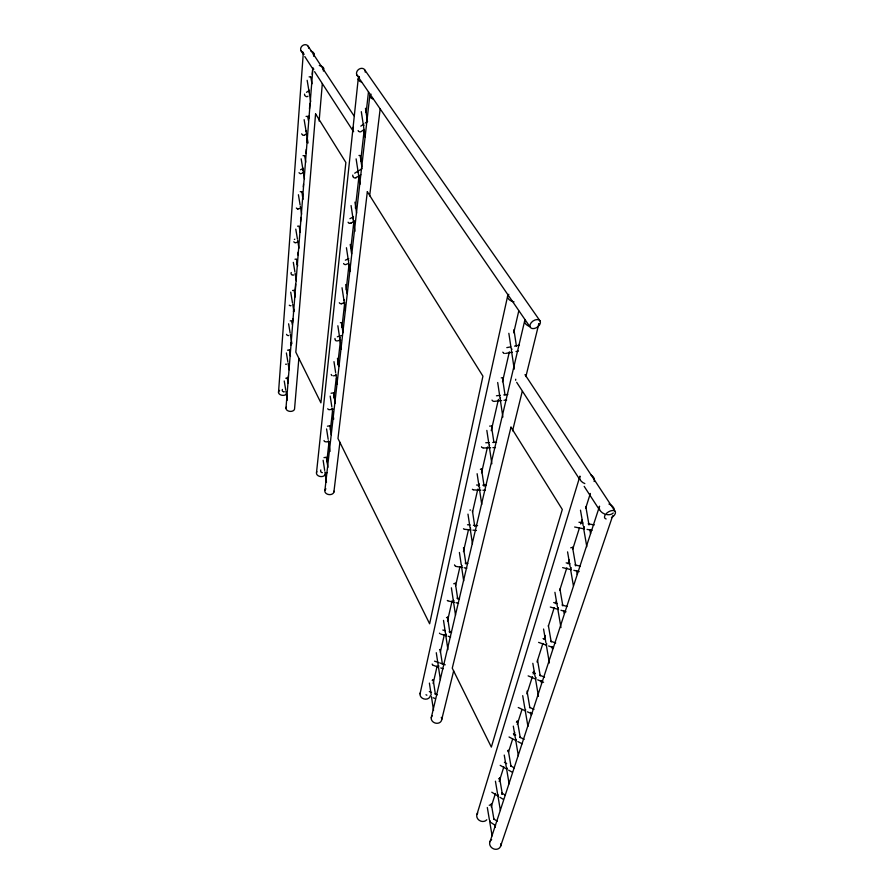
<?xml version="1.0" encoding="UTF-8"?>
<svg xmlns="http://www.w3.org/2000/svg" width="894" height="894" viewBox="0 0 894 894"><rect width="100%" height="100%" fill="white"/><g stroke="black" fill="none" stroke-linecap="round" stroke-linejoin="round"><path stroke-width="1.34" d="M278.515 392.444L303.301 52.969M288.036 379.984L288.36 375.815M290.014 354.974L290.226 352.202M290.773 345.252L290.997 342.469M292.539 323.025L292.863 318.856M293.411 311.905L293.634 309.123M295.176 289.678L295.612 284.113M297.154 264.669L297.367 261.886M297.914 254.935L298.138 252.164M299.792 231.322L300.004 228.54M300.552 221.589L300.887 217.421M302.53 196.579L302.753 193.808M303.301 186.857L303.524 184.075M305.938 153.511L306.273 149.343M306.821 142.392L307.145 138.224M308.687 118.779L308.911 115.996M309.458 109.046L309.894 103.492M312.196 74.314L312.531 70.145M313.626 56.255L313.85 53.472M285.968 408.402L312.945 67.81A5.386 2.682 6.3 0 0 313.85 69.207M298.864 358.449L294.595 408.435A4.325 2.973 4.7 0 1 292.651 411.005A4.325 2.973 4.7 0 1 288.337 410.994L287.399 410.514A4.325 2.973 4.7 0 1 286.058 407.63L286.426 406.915M319.124 121.059L322.332 83.578M323.393 71.084L323.628 68.313M316.521 472.479L358.248 78.627M326.802 461.662L328.824 443.659M330.389 429.802L332.423 411.788M333.976 397.942L336.166 378.542M337.731 364.685L340.536 339.754M341.944 327.282L344.603 303.736M346.168 289.879L348.973 264.948M350.85 248.32L353.968 220.606M355.376 208.146L358.975 176.274M360.684 161.043L364.126 130.558M366.149 112.555L368.496 91.769M333.943 491.208A4.582 3.353 6.3 0 1 331.987 494.147A4.582 3.353 6.3 0 1 327.428 494.181L326.422 493.644A4.582 3.353 6.3 0 1 324.902 490.404L369.825 95.513M333.887 492.08L339.91 442.251M369.658 195.875L380.185 108.677M517.067 721.078A2.246 0.693 -6.6 0 1 517.481 721.391L517.235 721.793M508.183 750.267A2.179 0.726 -6.7 0 1 508.295 750.457L507.714 751.083M491.298 804.365L491.342 804.153A2.067 0.76 -7 0 0 491.242 803.952M420.057 693.789L507.591 296.26M433.132 683.508L437.188 665.829M440.317 652.24L444.374 634.572M447.503 620.972L452.185 600.589M455.627 585.637L459.997 566.606M463.438 551.654L468.434 529.896M472.501 512.228L477.809 489.119M478.435 486.403L479.061 483.688M481.564 472.814L487.498 446.978M491.242 430.673L498.427 399.406M502.495 381.738L509.368 351.834M513.737 332.803L518.743 311.056M441.29 717.368A5.319 4.47 17 0 1 440.206 722.229A5.319 4.47 17 0 1 434.495 722.777L433.299 722.084A5.319 4.47 17 0 1 431.266 717.737L524.622 321.08M441.681 719.726L453.66 670.902M512.564 430.841L522.219 391.505M525.884 376.586L538.858 323.684A7.253 4.481 12.9 0 1 538.501 324.801M604.612 513.994A7.789 5.431 18.8 0 1 599.539 506.194L489.655 842.93A5.8 5.085 30.6 0 0 492.013 847.959L493.309 848.741A5.8 5.085 30.6 0 0 498.863 848.44A5.8 5.085 30.6 0 0 500.796 843.724M477.072 814.043L579.96 476.1A7.599 5.219 17.4 0 0 584.832 483.587M431.266 717.737L431.612 716.619A5.319 4.47 17 0 1 432.283 715.658M491.219 806.734L495.421 793.459M499.198 781.512L503.825 766.918M508.44 752.312L512.642 739.036M513.905 735.058L514.743 732.398M517.257 724.431L521.884 709.836M526.924 693.9L532.388 676.646M533.226 673.987L534.064 671.338M537.003 662.041L542.881 643.456M544.144 639.478L545.407 635.5M548.346 626.202L554.224 607.618M555.487 603.64L556.325 600.98M559.689 590.364L566.83 567.791M568.081 563.812L569.344 559.834M572.708 549.207L579.424 527.974M580.687 523.985L581.949 520.006M585.726 508.06L590.353 493.454M500.539 846.394L612.703 515.76M282.415 389.426L282.269 389.829A1.553 1.486 66.3 0 0 282.47 391.047L283.096 391.639M291.265 272.491L291.098 272.905A1.699 1.587 55.6 0 0 291.321 274.234L291.612 274.592M324.902 490.404L325.282 489.588A4.582 3.353 6.3 0 1 325.93 488.884M433.109 679.697L432.171 680.379M499.556 778.216L499.02 778.64A2.447 0.86 -6.9 0 1 498.561 778.83M481.397 468.925L480.38 469.272M301.993 173.235L304.474 172.073M360.818 126.132L363.869 123.987M365.344 122.947L367.512 121.405M307.983 96.183L307.581 96.451A2.224 1.967 50 0 1 306.083 96.552L304.854 95.58A1.933 1.71 50 0 1 304.608 94.105M364.104 129.507L361.042 131.63A2.324 2.079 60.2 0 1 358.896 131.485M306.497 92.317L309.525 90.26M354.706 173.19L357.645 171.38M358.617 170.776L362.126 168.62M447.492 617.285L446.497 617.676M355.924 177.727L360.83 174.755M304.586 135.083L306.553 133.932M349.934 218.695L353.454 216.829M350.895 223.109L354.426 221.276M300.563 169.748L303.412 168.284M345.363 260.176L348.761 258.668M348.593 263.372L346.313 264.356A2.112 1.956 66.5 0 1 344.816 264.523M298.887 208.771L301.356 207.71M439.58 649.737L440.116 649.457L442.452 664.354M455.08 583.38L453.727 583.748M341.508 303.714L344.76 302.552M295.847 242.699L298.216 241.861M337.351 336.77L341.81 335.485M571.903 547.519L570.718 547.821M337.384 340.927L340.536 340.044M333.529 375.838L336.233 375.279M506.809 347.621L510.742 346.861M514.542 346.123L519.392 345.185M287.119 378.028L285.801 378.24M505.624 353.421L512.206 352.214M516.017 351.51L518.442 351.051M329.584 425.846L327.45 426.192M489.655 426.125L490.258 426.025M469.909 510.094L470.535 509.993M502.383 377.726L501.243 377.894M331.082 393.237L333.272 392.913M289.321 349.945L287.522 350.202M323.974 457.639L326.276 457.236L327.919 467.327M329.327 409.675L333.25 409.15M290.237 320.901L291.612 320.734L292.36 324.645M292.595 290.472L294.104 290.327L295.199 296.976M496.449 395.785L500.193 395.338M503.803 394.902L507.826 394.422M295.009 259.226L296.54 259.126L297.668 265.909M501.612 400.557L494.125 401.384A2.66 2.391 83.4 0 1 492.002 400.087M503.981 400.288L506.663 399.998M340.368 322.678L341.452 322.622L342.994 332.758M297.568 226.182L299.132 226.126L300.172 232.351M300.239 191.696L301.725 191.64M303.032 155.668L304.541 155.645M306.072 116.388L307.614 116.41M325.774 441.882L329.573 441.647M309.123 76.873L310.71 76.94M485.744 442.765L489.297 442.608M492.728 442.452L496.55 442.284M483.531 448.006L490.65 447.749M492.896 447.659L495.444 447.57M358.986 155.422L360.17 155.601L361.936 167.256M326.064 472.658L327.226 472.658M476.569 485.029L479.285 485.084M482.782 485.174L486.414 485.263M474.01 489.934L480.793 490.158M482.939 490.225L485.364 490.303M467.506 524.756L470.099 524.99M473.429 525.303L477.597 525.683M464.489 529.304L471.037 529.952M472.937 530.142L476.446 530.488M465.137 563.086L467.819 563.511M462.332 567.466L456.074 566.427A2.358 2.134 -82.9 0 1 455.549 566.226M464.154 567.768L466.836 568.204M578.954 522.252L582.866 522.934M588.14 523.839L594.286 524.901M584.408 528.924L574.641 527.024M587.067 529.404L591.984 530.287M456.946 598.175L459.516 598.734M448.24 600.969L454.253 602.332M455.996 602.724L458.566 603.316M566.17 562.874L569.891 563.745M574.909 564.919L580.24 566.159M562.65 567.623L571.333 569.713M573.859 570.327L579.189 571.612M442.809 630.035L445.123 630.683M449.101 631.801L451.571 632.494M440.742 634.103L446.497 635.757M448.173 636.249L450.632 636.953M553.688 602.545L557.23 603.584M561.991 604.992L567.064 606.478M550.313 607.037L558.571 609.529M560.974 610.256L566.036 611.787M434.529 661.169L438.965 662.678M440.072 663.057L445.234 664.812M438.06 666.991L433.635 665.46A2.19 1.967 -75.3 0 1 433.143 665.281M440.776 667.941L443.133 668.768M543.06 638.528L545.362 639.333M550.782 641.244L555.71 642.976M538.601 642.373L546.647 645.267M548.614 645.971L553.531 647.737M429.332 691.587L431.511 692.459M435.02 693.845L437.345 694.772M532.802 672.366L535.372 673.417M539.82 675.227L544.535 677.138M433.177 697.756L435.49 698.695M291.992 274.883L292.427 275.061A1.956 1.822 55.6 0 0 293.768 274.905M528.142 675.875L535.819 679.071M537.696 679.842L543.574 682.29M297.49 208.905L296.339 208.023M302.653 134.983L303.133 135.195A2.157 1.933 50.7 0 0 304.128 135.251M529.483 707.277L533.986 709.355M518.252 707.512L525.605 710.953M527.404 711.803L531.908 713.904M513.413 733.829L515.76 735.047M519.85 737.137L524.163 739.349M509.044 736.991L516.095 740.668M517.827 741.562L522.13 743.808M504.417 762.336L506.674 763.61M510.597 765.812L514.218 767.857M500.193 765.331L506.965 769.209M508.619 770.147L512.228 772.215M501.825 793L505.311 795.135M491.789 792.207L498.304 796.252M499.891 797.247L503.367 799.404M493.767 818.96L497.209 821.24M490.996 822.547L495.567 825.609M287.376 335.362L286.739 334.747A1.62 1.542 59.9 0 1 286.549 334.345M289.287 305.234L290.081 305.681A1.911 1.799 57.5 0 0 290.986 305.692M293.768 241.827L294.908 242.676A2 1.855 54 0 0 295.378 242.755M299.009 172.721L300.183 173.626A2.101 1.911 51.6 0 0 301.166 173.671M302.239 134.659L301.926 134.256A1.877 1.687 50.7 0 1 301.714 133.787M364.886 70.101L540.177 321.102A5.856 3.766 -34.7 0 1 534.064 328.556A5.856 3.766 -34.7 0 1 531.248 322.622A5.856 3.766 -34.7 0 1 540.177 321.102M356.885 75.007L530.153 327.103M525.538 375.424L615.295 511.647M308.218 46.32L353.957 115.795M516.687 382.33L579.636 479.352M584.184 486.37L599.36 509.748M301.032 50.746L303.301 54.232M304.798 56.557L313.09 69.341M314.599 71.676L353.041 130.96M585.861 506.797L589.001 524.923M589.839 529.74L590.532 533.774M580.485 510.172L583.179 525.717M583.536 527.84L586.799 546.67M572.506 547.083L575.758 565.902M576.563 570.573L577.245 574.484M567.567 551.877L570.115 566.673M570.473 568.729L573.389 585.682M559.923 588.956L562.84 605.886M563.645 610.591L564.114 613.306M554.917 592.309L557.375 606.635M557.722 608.635L560.974 627.577M548.391 625.576L551.196 641.926M551.978 646.496L552.425 649.122M543.563 629.03L545.899 642.641M546.234 644.585L549.385 662.968M537.506 659.973L540.233 675.853M541.026 680.49L541.496 683.239M532.824 663.314L535.093 676.557M535.405 678.445L538.467 696.303M527.035 691.129L529.885 707.858M530.656 712.373L531.114 715.044M522.699 695.666L524.89 708.54M525.203 710.372L527.941 726.42M517.481 721.391L520.252 737.673M513.312 726.129L515.391 738.343M515.693 740.131L518.352 755.743M508.295 750.457L510.999 766.314M504.25 755.072L506.261 766.963M506.563 768.706L509.122 783.803M499.601 778.004L502.227 793.47M502.305 794.408L501.947 793.66L502.037 794.241M495.432 781.211L497.612 794.096M497.902 795.794L500.394 810.512M491.342 804.153L493.901 819.228M494.84 824.793L495.287 827.397M487.319 807.505L489.409 819.843M489.688 821.497L492.113 835.845M310.821 77.029L311.961 83.812M307.156 80.292L308.978 91.143M309.223 92.63L310.721 101.603M307.726 116.477L308.396 120.455M304.139 119.673L305.916 130.289M306.161 131.742L308.05 143.018M304.653 155.701L305.737 162.194M301.155 158.83L302.887 169.212M303.122 170.631L304.474 178.722M301.837 191.685L303.111 199.306M298.406 194.736L300.105 204.905M300.339 206.302L301.658 214.214M295.78 229.121L297.445 239.078M297.668 240.441L298.954 248.197M293.31 262.333L294.886 271.821M295.109 273.162L296.372 280.761M290.706 292.148L292.472 302.775M292.696 304.094L293.925 311.548M288.606 323.807L290.125 332.937M290.338 334.222L291.902 343.698M289.421 349.934L290.483 356.326M286.382 352.951L287.868 361.914M288.069 363.176L289.175 369.814M287.231 378.006L288.058 383.023M284.236 380.978L285.689 389.762M285.901 391.002L287.41 400.121M447.548 617.173L449.883 632.606M443.502 620.402L445.458 633.265M445.715 634.964L447.928 649.636M365.467 108.297L367.49 121.629M361.31 111.672L363.333 124.992M363.59 126.747L365.143 136.95M436.283 652.709L438.138 664.991M438.395 666.633L440.362 679.608M356.125 158.875L358.092 171.816M358.349 173.525L359.98 184.265M433.199 679.809L435.412 694.426M429.399 683.094L431.21 695.051M431.456 696.649L433.545 710.417M354.952 202.145L356.617 213.118M351.063 205.553L352.929 217.901M353.186 219.555L354.963 231.289M350.213 244.42L351.633 253.773M346.425 247.727L348.247 259.752M348.492 261.361L350.035 271.508M345.721 284.527L347.107 293.623M342.033 287.745L343.81 299.456M344.045 301.021L345.486 310.453M337.854 325.762L339.586 337.161M339.821 338.692L341.419 349.208M337.451 358.338L338.692 366.495M333.976 361.645L335.63 372.53M335.853 374.016L337.418 384.275M333.585 392.868L335.194 403.485M330.188 396.098L331.808 406.714M332.032 408.167L333.708 419.174M329.897 425.779L331.272 434.853M326.578 428.941L328.165 439.3M328.377 440.72L330.02 451.47M323.136 460.276L324.678 470.4M324.891 471.786L326.489 482.291M513.949 329.707L516.419 346.202M508.842 333.294L511.122 348.414M511.435 350.526L514.229 369.155M502.618 379.045L505.021 394.98M497.69 382.509L499.891 397.126M500.193 399.16L502.886 417.062M491.409 425.767L493.924 442.452M486.839 430.394L488.962 444.508M489.264 446.475L491.868 463.774M481.508 468.948L484.135 486.347M477.128 473.719L479.15 487.096M479.441 488.996L481.765 504.451M472.412 510.809L474.759 526.365M467.975 514.128L469.931 527.091M470.21 528.935L472.445 543.731M463.472 547.676L465.942 564.036M459.404 552.47L461.248 564.74M461.527 566.528L463.695 580.876M455.348 583.156L457.739 599.047M451.381 587.816L453.191 599.729M453.448 601.472L455.527 615.195M359.321 76.705A4.716 3.833 -39.4 0 1 356.661 72.224A4.716 3.833 -39.4 0 1 361.712 68.335A4.716 3.833 -39.4 0 1 365.233 72.146M606.121 518.967A6.18 3.274 -32.1 0 1 606.769 513.1A6.18 3.274 -32.1 0 1 614.949 511.178A6.18 3.274 -32.1 0 1 611.44 517.715M524.957 374.709A5.599 3.487 -32.9 0 1 525.784 376.318M515.659 380.263A5.599 3.487 -32.9 0 1 515.749 379.224M302.396 52.02A4.235 3.587 -38 0 1 300.976 47.538A4.235 3.587 -38 0 1 305.592 44.7A4.235 3.587 -38 0 1 308.609 48.198M353.633 131.697A4.559 3.621 -35.9 0 1 353.465 127.015M373.256 99.133A5.956 3.04 7.5 0 1 371.088 94.183M325.394 474.133A4.526 3.263 5.9 0 1 319.538 476.357A4.526 3.263 5.9 0 1 316.889 471.686M361.578 82.136A5.867 2.95 7.3 0 1 359.5 77.353M358.449 131.094A2.324 2.079 60.2 0 1 358.092 130.602M356.348 177.403A2.246 2.034 61.9 0 1 353.398 177.235M353.052 176.766A2.246 2.034 61.9 0 1 352.795 175.079M351.297 222.785A2.179 2 64 0 1 349.353 223.265M348.861 223.031A2.179 2 64 0 1 348.09 222.215M344.335 264.3A2.112 1.956 66.5 0 1 343.587 263.518M341.966 303.513A2.056 1.922 69.6 0 1 339.307 302.72M336.412 340.916A2 1.877 73.2 0 1 335.552 340.402M335.239 339.988A2 1.877 73.2 0 1 335.004 338.468M332.121 375.648A1.944 1.844 77.3 0 1 331.227 374.474M328.858 409.62A1.9 1.799 81.9 0 1 327.74 408.748M324.88 441.658A1.855 1.766 86.8 0 1 324.03 440.541M322.376 472.635A1.822 1.721 -88.3 0 1 321.505 472.423M321.136 472.144A1.822 1.721 -88.3 0 1 320.812 469.965M489.99 841.634A5.8 5.085 30.6 0 1 491.666 839.611M613.25 512.988A7.789 5.431 18.8 0 1 606.579 514.553M608.948 504.026A7.789 5.431 18.8 0 1 614.357 510.407M486.761 819.787A5.688 4.951 27 0 1 479.016 820.178A5.688 4.951 27 0 1 477.754 812.948M590.979 474.915A7.599 5.219 17.4 0 1 594.13 481.508M516.888 721.994A2.581 0.793 -6.6 0 1 516.408 722.173M490.325 804.991A2.38 0.883 -7 0 1 489.219 805.248M529.404 326.377A7.253 4.481 12.9 0 1 525.001 319.974M430.316 695.733A5.23 4.347 15.2 0 1 423.857 698.918A5.23 4.347 15.2 0 1 420.403 692.705M514.005 301.848A7.096 4.314 12.1 0 1 508.239 298.585A7.096 4.314 12.1 0 1 508.82 294.305M504.35 353.421A2.749 2.458 80 0 1 503.747 353.152M503.221 352.717A2.749 2.458 80 0 1 502.808 352.147M482.928 447.939A2.57 2.324 87.1 0 1 482.358 447.693M481.866 447.302A2.57 2.324 87.1 0 1 481.486 446.776M473.429 489.878A2.492 2.257 -89.4 0 1 472.39 489.275M463.952 529.092A2.425 2.19 -86.1 0 1 463.483 528.723M455.102 565.88A2.358 2.134 -82.9 0 1 454.51 564.863M447.738 600.779A2.302 2.079 -80.1 0 1 447.291 600.444M439.814 633.6A2.246 2.023 -77.6 0 1 439.468 633.164M432.73 664.98A2.19 1.967 -75.3 0 1 432.182 664.052M426.896 695.174A2.134 1.911 -73.4 0 1 426.013 694.716M319.292 65.508A5.386 2.682 6.3 0 1 323.114 69.643M286.594 393.941A4.28 2.894 4.4 0 1 280.358 394.768A4.28 2.894 4.4 0 1 279.61 390.399M310.9 51.07A5.308 2.604 6.1 0 1 313.325 54.758M304.183 54.322A5.308 2.604 6.1 0 1 303.39 52.288M298.451 208.939A2.056 1.877 52.7 0 1 297.49 208.905M294.361 239.413A2 1.855 54 0 1 294.796 239.246M288.684 335.529A1.866 1.766 59.9 0 1 287.801 335.529M286.471 364.193A1.833 1.743 62.8 0 1 285.599 364.204M284.348 391.773A1.788 1.721 66.3 0 1 283.499 391.784M315.571 113.884L295.813 352.135L320.912 402.848L345.866 162.473L315.571 113.884M367.345 191.696L337.977 438.485L429.623 623.777L482.928 376.162L367.345 191.696M510.977 427.176L452.263 668.176L491.331 747.093L562.304 509.468L510.977 427.176M363.679 125.294L363.567 126.043L363.679 125.294M309.246 91.423L309.168 92.048L309.246 91.423M358.427 172.151L358.315 172.855L358.427 172.151M306.184 130.591L306.106 131.183L306.184 130.591M353.253 218.259L353.152 218.918L353.253 218.259M303.144 169.536L303.066 170.095L303.144 169.536M348.559 260.132L348.459 260.769L348.559 260.132M344.112 299.859L344.011 300.451L344.112 299.859M339.876 337.586L339.787 338.156L339.876 337.586M511.703 349.006L511.48 349.789L511.703 349.006M500.439 397.752L500.238 398.478L500.439 397.752M489.487 445.156L489.297 445.838L489.487 445.156M479.642 487.766L479.463 488.403L479.642 487.766M470.4 527.784L470.501 528.41L470.4 527.784M461.706 565.433L461.796 566.047L461.706 565.433M583.86 526.588L583.983 527.315L583.86 526.588M453.616 600.444L453.705 601.036L453.616 600.444M570.763 567.556L570.886 568.26L570.763 567.556M445.86 633.991L445.95 634.572L445.86 633.991M557.99 607.529L558.113 608.211L557.99 607.529M438.541 665.717L438.619 666.287L438.541 665.717M546.48 643.546L546.592 644.216L546.48 643.546M431.59 695.778L431.59 695.778M535.64 677.462L535.752 678.11L535.64 677.462M525.426 709.456L525.527 710.082L525.426 709.456M515.905 739.26L516.006 739.863L515.905 739.26M506.753 767.879L506.853 768.482L506.753 767.879M498.081 795.012L498.181 795.593L498.081 795.012M489.856 820.759L489.957 821.318L489.856 820.759"/></g></svg>
